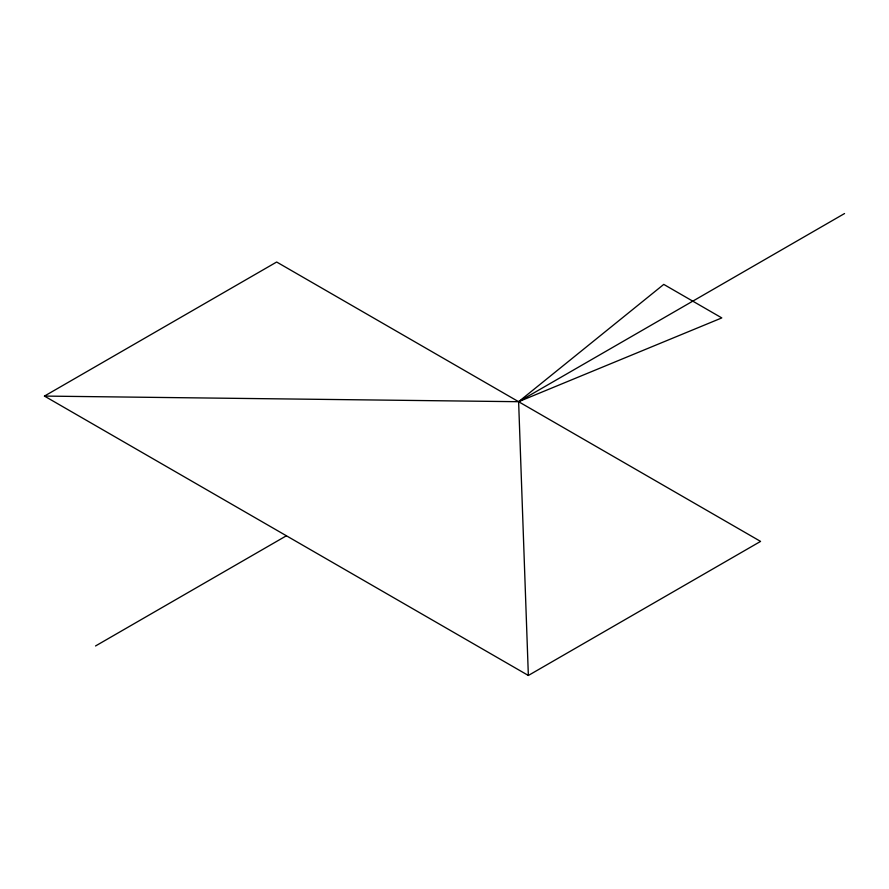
<?xml version="1.0" encoding="UTF-8"?>
<svg xmlns="http://www.w3.org/2000/svg" width="889" height="889" viewBox="0 0 889 889"><rect width="100%" height="100%" fill="white"/><g stroke="black" fill="none" stroke-linecap="round" stroke-linejoin="round"><path stroke-width="1.33" d="M528.355 675.462L518.62 401.706L663.761 284.402L721.812 317.918L518.62 401.706L44.45 396.083L276.668 262.022L760.573 541.401L528.355 675.462L44.45 396.083M95.534 645.97L286.402 535.778M518.62 401.706L844.55 213.538"/></g></svg>
